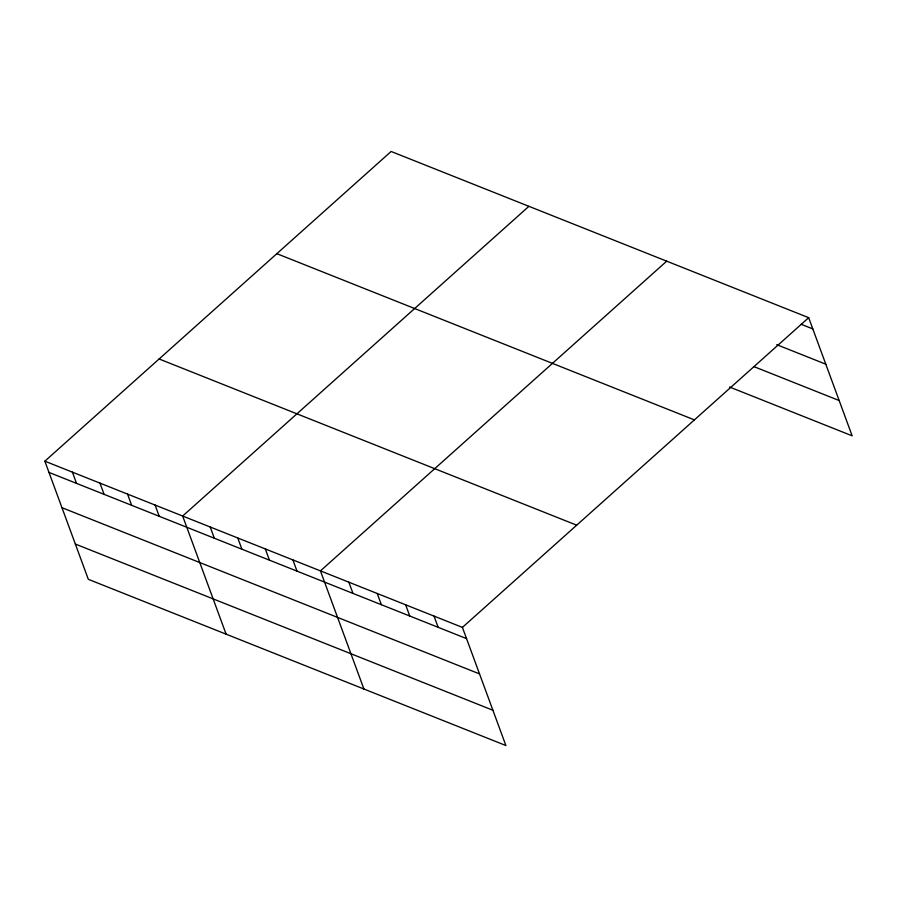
<?xml version="1.0" encoding="UTF-8"?>
<svg xmlns="http://www.w3.org/2000/svg" width="897" height="897" viewBox="0 0 897 897"><rect width="100%" height="100%" fill="white"/><g stroke="black" fill="none" stroke-linecap="round" stroke-linejoin="round"><path stroke-width="1.35" d="M44.85 461.181L462.415 627.395L505.886 745.53L88.321 579.316L44.85 461.181L391.114 151.47L808.679 317.684L852.15 435.819L729.541 387.011M528.916 206.321L182.652 516.033L226.111 634.168M666.706 261.173L320.442 570.884L363.913 689.019M462.415 627.395L808.679 317.684M801.2 324.288L812.817 328.919M776.757 344.672L825.801 364.193M753.985 366.638L839.166 400.544M276.848 253.683L694.413 419.886M159.117 358.979L576.681 525.182M48.987 472.416L466.552 638.619M61.96 507.691L479.525 673.905M75.337 544.042L492.902 710.245M434.025 616.093L438.151 627.317M405.623 604.791L409.761 616.015M377.233 593.489L381.371 604.713M348.843 582.187L352.97 593.41M292.882 559.907L297.019 571.142M265.321 548.942L269.459 560.177M237.761 537.976L241.898 549.199M210.201 526.999L214.338 538.234M155.091 505.056L159.218 516.291M127.531 494.09L131.657 505.325M99.971 483.124L104.097 494.359M72.41 472.147L76.548 483.382"/></g></svg>
